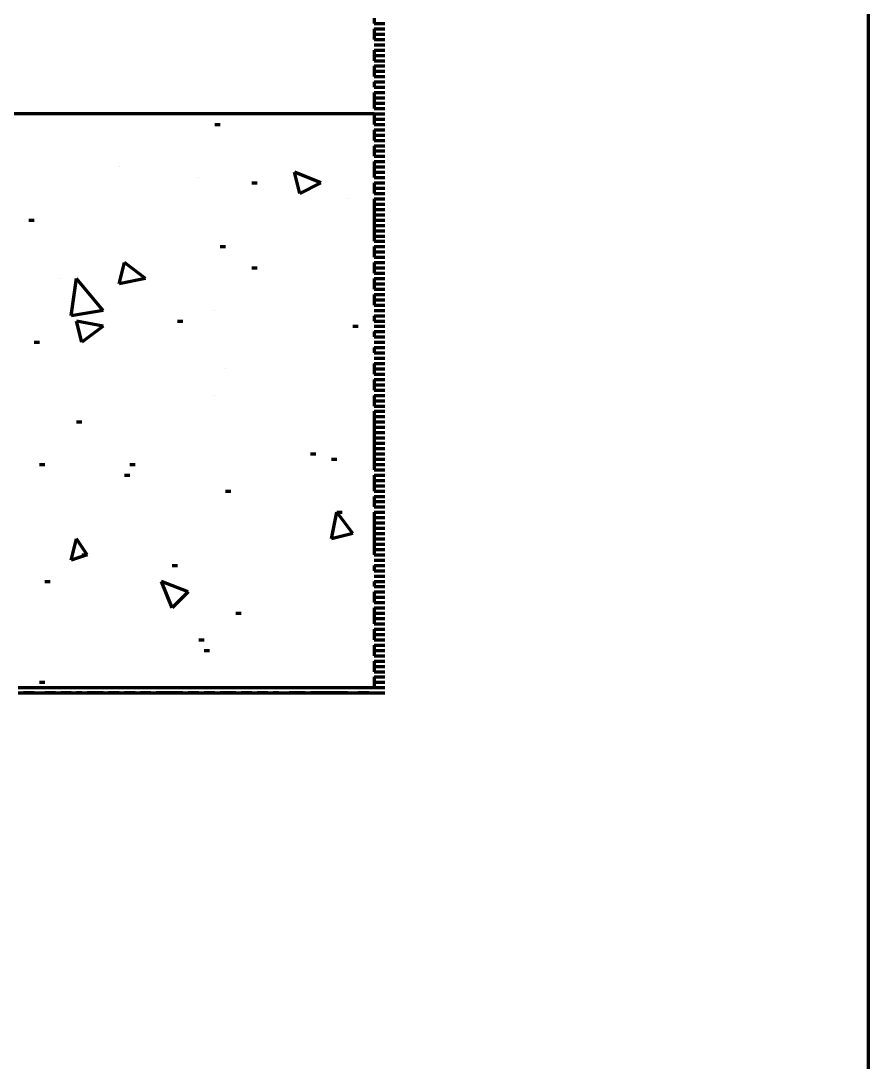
# Model space of a CAD drawing. Header units: inches. Extents: x 16 to 776, y 37 to 575.
# Drawn here: x 673.92 to 700.5, y 306.08 to 338.75 of the extents above; entities that cross this region are included whole.
import ezdxf

# ---------------------------------------------------------------- set-up
doc = ezdxf.new("R2010")
doc.units = ezdxf.units.IN
doc.header["$MEASUREMENT"] = 0
doc.layers.add('P', color=250, linetype='CONTINUOUS', lineweight=100)

msp = doc.modelspace()

# ---------------------------------------------------------------- linework, layer by layer
at = {"layer": 'P', "color": 0, "linetype": 'Continuous'}
for points in [[(700.5, 558.333), (700.5, 53.833)], [(685, 338.833), (685, 338.667)], [(685, 338.667), (685.167, 338.667)], [(685, 338.667), (685.167, 338.667)], [(685, 338.5), (685.167, 338.5)], [(685, 338.5), (685, 338.333)], [(685, 338.5), (685.167, 338.5)], [(685.167, 338.667), (685.333, 338.667)], [(685.167, 338.667), (685.333, 338.667)], [(685.167, 338.5), (685.333, 338.5)], [(685.167, 338.5), (685.333, 338.5)], [(685, 338.333), (685.167, 338.333)], [(685, 338.333), (685, 338.333)], [(685, 338.333), (685.167, 338.333)], [(685, 338.333), (685.167, 338.333)], [(685, 338.333), (685, 338.167)], [(685, 338.333), (685.167, 338.333)], [(685, 338.167), (685.167, 338.167)], [(685, 338.167), (685.167, 338.167)], [(685, 338.167), (685.167, 338.167)], [(685.167, 338.333), (685.333, 338.333)], [(685.167, 338.333), (685.333, 338.333)], [(685.167, 338.333), (685.333, 338.333)], [(685.167, 338.333), (685.333, 338.333)], [(685.167, 338.167), (685.333, 338.167)], [(685.167, 338.167), (685.333, 338.167)], [(685.167, 338.167), (685.333, 338.167)], [(685, 338), (685.167, 338)], [(685, 338), (685.167, 338)], [(685, 338), (685.167, 338)], [(685, 338), (685.167, 338)], [(685, 338), (685.167, 338)], [(685, 338), (685.167, 338)], [(685, 338), (685.167, 338)], [(685, 337.833), (685.167, 337.833)], [(685, 337.833), (685, 337.667)], [(685, 337.833), (685.167, 337.833)], [(685.167, 338), (685.333, 338)], [(685.167, 338), (685.333, 338)], [(685.167, 338), (685.333, 338)], [(685.167, 338), (685.333, 338)], [(685.167, 338), (685.333, 338)], [(685.167, 338), (685.333, 338)], [(685.167, 338), (685.333, 338)], [(685.167, 337.833), (685.333, 337.833)], [(685.167, 337.833), (685.333, 337.833)], [(685, 337.667), (685.167, 337.667)], [(685, 337.667), (685, 337.5)], [(685, 337.667), (685.167, 337.667)], [(685, 337.5), (685.167, 337.5)], [(685, 337.5), (685.167, 337.5)], [(685, 337.5), (685.167, 337.5)], [(685, 337.5), (685.167, 337.5)], [(685, 337.5), (685.167, 337.5)], [(685, 337.5), (685.167, 337.5)], [(685.167, 337.667), (685.333, 337.667)], [(685.167, 337.667), (685.333, 337.667)], [(685.167, 337.5), (685.333, 337.5)], [(685.167, 337.5), (685.333, 337.5)], [(685.167, 337.5), (685.333, 337.5)], [(685.167, 337.5), (685.333, 337.5)], [(685.167, 337.5), (685.333, 337.5)], [(685.167, 337.5), (685.333, 337.5)], [(685, 337.333), (685.167, 337.333)], [(685, 337.333), (685, 337.167)], [(685, 337.333), (685.167, 337.333)], [(685, 337.167), (685.167, 337.167)], [(685, 337.167), (685, 337)], [(685, 337.167), (685.167, 337.167)], [(685.167, 337.333), (685.333, 337.333)], [(685.167, 337.333), (685.333, 337.333)], [(685.167, 337.167), (685.333, 337.167)], [(685.167, 337.167), (685.333, 337.167)], [(685, 337), (685.167, 337)], [(685, 337), (685.167, 337)], [(685, 337), (685.167, 337)], [(685, 337), (685.167, 337)], [(685, 337), (685.167, 337)], [(685, 337), (685.167, 337)], [(685, 336.833), (685.167, 336.833)], [(685, 336.833), (685, 336.667)], [(685, 336.833), (685.167, 336.833)], [(685.167, 337), (685.333, 337)], [(685.167, 337), (685.333, 337)], [(685.167, 337), (685.333, 337)], [(685.167, 337), (685.333, 337)], [(685.167, 337), (685.333, 337)], [(685.167, 337), (685.333, 337)], [(685.167, 336.833), (685.333, 336.833)], [(685.167, 336.833), (685.333, 336.833)], [(685, 336.667), (685.167, 336.667)], [(685, 336.667), (685, 336.667)], [(685, 336.667), (685.167, 336.667)], [(685, 336.667), (685.167, 336.667)], [(685, 336.667), (685.167, 336.667)], [(685, 336.5), (685.167, 336.5)], [(685, 336.5), (685, 336.333)], [(685, 336.5), (685.167, 336.5)], [(685.167, 336.667), (685.333, 336.667)], [(685.167, 336.667), (685.333, 336.667)], [(685.167, 336.667), (685.333, 336.667)], [(685.167, 336.667), (685.333, 336.667)], [(685.167, 336.5), (685.333, 336.5)], [(685.167, 336.5), (685.333, 336.5)], [(685, 336.333), (685.167, 336.333)], [(685, 336.333), (685, 336.167)], [(685, 336.333), (685.167, 336.333)], [(685, 336.167), (685.167, 336.167)], [(685, 336.167), (685, 336.167)], [(685, 336.167), (685.167, 336.167)], [(685, 336.167), (685.167, 336.167)], [(685, 336.167), (685, 336)], [(685, 336.167), (685.167, 336.167)], [(685.167, 336.333), (685.333, 336.333)], [(685.167, 336.333), (685.333, 336.333)], [(685.167, 336.167), (685.333, 336.167)], [(685.167, 336.167), (685.333, 336.167)], [(685.167, 336.167), (685.333, 336.167)], [(685.167, 336.167), (685.333, 336.167)], [(685, 335.833), (603.333, 335.833)], [(685, 336), (685.167, 336)], [(685, 336), (685.167, 336)], [(685, 336), (685.167, 336)], [(685, 335.833), (685.167, 335.833)], [(685, 335.833), (685.167, 335.833)], [(685, 335.833), (685.167, 335.833)], [(685, 335.833), (685.167, 335.833)], [(685, 335.833), (685, 335.667)], [(685, 335.833), (685.167, 335.833)], [(685.167, 336), (685.333, 336)], [(685.167, 336), (685.333, 336)], [(685.167, 336), (685.333, 336)], [(685.167, 335.833), (685.333, 335.833)], [(685.167, 335.833), (685.333, 335.833)], [(685.167, 335.833), (685.333, 335.833)], [(685.167, 335.833), (685.333, 335.833)], [(685.167, 335.833), (685.333, 335.833)], [(680, 335.5), (680.167, 335.5)], [(685, 335.667), (685.167, 335.667)], [(685, 335.667), (685, 335.5)], [(685, 335.667), (685.167, 335.667)], [(685, 335.5), (685.167, 335.5)], [(685, 335.5), (685.167, 335.5)], [(685, 335.5), (685.167, 335.5)], [(685.167, 335.667), (685.333, 335.667)], [(685.167, 335.667), (685.333, 335.667)], [(685.167, 335.5), (685.333, 335.5)], [(685.167, 335.5), (685.333, 335.5)], [(685.167, 335.5), (685.333, 335.5)], [(685, 335.333), (685.167, 335.333)], [(685, 335.333), (685.167, 335.333)], [(685, 335.333), (685.167, 335.333)], [(685, 335.333), (685.167, 335.333)], [(685, 335.333), (685, 335.167)], [(685, 335.333), (685.167, 335.333)], [(685, 335.167), (685.167, 335.167)], [(685, 335.167), (685, 335)], [(685, 335.167), (685.167, 335.167)], [(685.167, 335.333), (685.333, 335.333)], [(685.167, 335.333), (685.333, 335.333)], [(685.167, 335.333), (685.333, 335.333)], [(685.167, 335.333), (685.333, 335.333)], [(685.167, 335.333), (685.333, 335.333)], [(685.167, 335.167), (685.333, 335.167)], [(685.167, 335.167), (685.333, 335.167)], [(685, 335), (685.167, 335)], [(685, 335), (685.167, 335)], [(685, 335), (685.167, 335)], [(685, 335), (685.167, 335)], [(685, 335), (685.167, 335)], [(685, 335), (685.167, 335)], [(685, 334.833), (685.167, 334.833)], [(685, 334.833), (685, 334.667)], [(685, 334.833), (685.167, 334.833)], [(685.167, 335), (685.333, 335)], [(685.167, 335), (685.333, 335)], [(685.167, 335), (685.333, 335)], [(685.167, 335), (685.333, 335)], [(685.167, 335), (685.333, 335)], [(685.167, 335), (685.333, 335)], [(685.167, 334.833), (685.333, 334.833)], [(685.167, 334.833), (685.333, 334.833)], [(685, 334.667), (685.167, 334.667)], [(685, 334.667), (685, 334.5)], [(685, 334.667), (685.167, 334.667)], [(685.167, 334.667), (685.333, 334.667)], [(685.167, 334.667), (685.333, 334.667)], [(685, 334.5), (685.167, 334.5)], [(685, 334.5), (685.167, 334.5)], [(685, 334.5), (685.167, 334.5)], [(685, 334.5), (685.167, 334.5)], [(685, 334.5), (685.167, 334.5)], [(685, 334.5), (685.167, 334.5)], [(685, 334.333), (685.167, 334.333)], [(685, 334.333), (685, 334.167)], [(685, 334.333), (685.167, 334.333)], [(685.167, 334.5), (685.333, 334.5)], [(685.167, 334.5), (685.333, 334.5)], [(685.167, 334.5), (685.333, 334.5)], [(685.167, 334.5), (685.333, 334.5)], [(685.167, 334.5), (685.333, 334.5)], [(685.167, 334.5), (685.333, 334.5)], [(685.167, 334.333), (685.333, 334.333)], [(685.167, 334.333), (685.333, 334.333)], [(677, 334.167), (677, 334.167)], [(683.333, 333.667), (682.5, 334)], [(682.667, 333.333), (682.5, 334)], [(685, 334.167), (685.167, 334.167)], [(685, 334.167), (685, 334)], [(685, 334.167), (685.167, 334.167)], [(685, 334), (685.167, 334)], [(685, 334), (685, 334)], [(685, 334), (685.167, 334)], [(685, 334), (685.167, 334)], [(685, 334), (685, 333.833)], [(685, 334), (685.167, 334)], [(685.167, 334.167), (685.333, 334.167)], [(685.167, 334.167), (685.333, 334.167)], [(685.167, 334), (685.333, 334)], [(685.167, 334), (685.333, 334)], [(685.167, 334), (685.333, 334)], [(685.167, 334), (685.333, 334)], [(679.5, 333.833), (679.5, 333.833)], [(681.167, 333.667), (681.333, 333.667)], [(683.333, 333.667), (682.667, 333.333)], [(685, 333.833), (685.167, 333.833)], [(685, 333.833), (685.167, 333.833)], [(685, 333.667), (685.167, 333.667)], [(685, 333.667), (685, 333.667)], [(685, 333.667), (685.167, 333.667)], [(685, 333.667), (685.167, 333.667)], [(685, 333.667), (685, 333.5)], [(685, 333.667), (685.167, 333.667)], [(685.167, 333.833), (685.333, 333.833)], [(685.167, 333.833), (685.333, 333.833)], [(685.167, 333.667), (685.333, 333.667)], [(685.167, 333.667), (685.333, 333.667)], [(685.167, 333.667), (685.333, 333.667)], [(685.167, 333.667), (685.333, 333.667)], [(685, 333.5), (685.167, 333.5)], [(685, 333.5), (685, 333.333)], [(685, 333.5), (685.167, 333.5)], [(685, 333.333), (685.167, 333.333)], [(685, 333.333), (685.167, 333.333)], [(685.167, 333.5), (685.333, 333.5)], [(685.167, 333.5), (685.333, 333.5)], [(685.167, 333.333), (685.333, 333.333)], [(685.167, 333.333), (685.333, 333.333)], [(684.167, 333.167), (684.167, 333.167)], [(685, 333.167), (685.167, 333.167)], [(685, 333.167), (685, 333.167)], [(685, 333.167), (685.167, 333.167)], [(685, 333.167), (685.167, 333.167)], [(685, 333.167), (685, 333)], [(685, 333.167), (685.167, 333.167)], [(685, 333), (685.167, 333)], [(685, 333), (685, 332.833)], [(685, 333), (685.167, 333)], [(685.167, 333.167), (685.333, 333.167)], [(685.167, 333.167), (685.333, 333.167)], [(685.167, 333.167), (685.333, 333.167)], [(685.167, 333.167), (685.333, 333.167)], [(685.167, 333), (685.333, 333)], [(685.167, 333), (685.333, 333)], [(685, 332.833), (685.167, 332.833)], [(685, 332.833), (685.167, 332.833)], [(685, 332.833), (685.167, 332.833)], [(685, 332.833), (685, 332.667)], [(685, 332.833), (685.167, 332.833)], [(685, 332.667), (685.167, 332.667)], [(685, 332.667), (685, 332.5)], [(685, 332.667), (685.167, 332.667)], [(685.167, 332.833), (685.333, 332.833)], [(685.167, 332.833), (685.333, 332.833)], [(685.167, 332.833), (685.333, 332.833)], [(685.167, 332.833), (685.333, 332.833)], [(685.167, 332.667), (685.333, 332.667)], [(685.167, 332.667), (685.333, 332.667)], [(674.167, 332.5), (674.333, 332.5)], [(685, 332.5), (685.167, 332.5)], [(685, 332.5), (685, 332.333)], [(685, 332.5), (685.167, 332.5)], [(685, 332.333), (685.167, 332.333)], [(685, 332.333), (685.167, 332.333)], [(685, 332.333), (685.167, 332.333)], [(685, 332.333), (685, 332.167)], [(685, 332.333), (685.167, 332.333)], [(685.167, 332.5), (685.333, 332.5)], [(685.167, 332.5), (685.333, 332.5)], [(685.167, 332.333), (685.333, 332.333)], [(685.167, 332.333), (685.333, 332.333)], [(685.167, 332.333), (685.333, 332.333)], [(685.167, 332.333), (685.333, 332.333)], [(685, 332.167), (685.167, 332.167)], [(685, 332.167), (685, 332)], [(685, 332.167), (685.167, 332.167)], [(685, 332), (685.167, 332)], [(685, 332), (685, 332)], [(685, 332), (685.167, 332)], [(685, 332), (685.167, 332)], [(685, 332), (685, 331.833)], [(685, 332), (685.167, 332)], [(685.167, 332.167), (685.333, 332.167)], [(685.167, 332.167), (685.333, 332.167)], [(685.167, 332), (685.333, 332)], [(685.167, 332), (685.333, 332)], [(685.167, 332), (685.333, 332)], [(685.167, 332), (685.333, 332)], [(680.167, 331.667), (680.333, 331.667)], [(685, 331.833), (685.167, 331.833)], [(685, 331.833), (685.167, 331.833)], [(685, 331.667), (685.167, 331.667)], [(685, 331.667), (685, 331.5)], [(685, 331.667), (685.167, 331.667)], [(685.167, 331.833), (685.333, 331.833)], [(685.167, 331.833), (685.333, 331.833)], [(685.167, 331.667), (685.333, 331.667)], [(685.167, 331.667), (685.333, 331.667)], [(685, 331.5), (685.167, 331.5)], [(685, 331.5), (685, 331.5)], [(685, 331.5), (685.167, 331.5)], [(685, 331.5), (685.167, 331.5)], [(685, 331.5), (685, 331.333)], [(685, 331.5), (685.167, 331.5)], [(685, 331.333), (685.167, 331.333)], [(685, 331.333), (685.167, 331.333)], [(685.167, 331.5), (685.333, 331.5)], [(685.167, 331.5), (685.333, 331.5)], [(685.167, 331.5), (685.333, 331.5)], [(685.167, 331.5), (685.333, 331.5)], [(685.167, 331.333), (685.333, 331.333)], [(685.167, 331.333), (685.333, 331.333)], [(677, 330.5), (677.167, 331.167)], [(677.833, 330.667), (677.167, 331.167)], [(681.167, 331), (681.333, 331)], [(685, 331.167), (685.167, 331.167)], [(685, 331.167), (685, 331)], [(685, 331.167), (685.167, 331.167)], [(685, 331), (685.167, 331)], [(685, 331), (685, 331)], [(685, 331), (685.167, 331)], [(685, 331), (685.167, 331)], [(685, 331), (685, 330.833)], [(685, 331), (685.167, 331)], [(685.167, 331.167), (685.333, 331.167)], [(685.167, 331.167), (685.333, 331.167)], [(685.167, 331), (685.333, 331)], [(685.167, 331), (685.333, 331)], [(685.167, 331), (685.333, 331)], [(685.167, 331), (685.333, 331)], [(675.167, 330.667), (675.167, 330.667)], [(675.5, 329.5), (675.667, 330.667)], [(676.5, 329.667), (675.667, 330.667)], [(677.833, 330.667), (677, 330.5)], [(685, 330.833), (685.167, 330.833)], [(685, 330.833), (685.167, 330.833)], [(685, 330.667), (685.167, 330.667)], [(685, 330.667), (685, 330.667)], [(685, 330.667), (685.167, 330.667)], [(685, 330.667), (685.167, 330.667)], [(685, 330.667), (685, 330.5)], [(685, 330.667), (685.167, 330.667)], [(685.167, 330.833), (685.333, 330.833)], [(685.167, 330.833), (685.333, 330.833)], [(685.167, 330.667), (685.333, 330.667)], [(685.167, 330.667), (685.333, 330.667)], [(685.167, 330.667), (685.333, 330.667)], [(685.167, 330.667), (685.333, 330.667)], [(685, 330.5), (685.167, 330.5)], [(685, 330.5), (685, 330.333)], [(685, 330.5), (685.167, 330.5)], [(685, 330.333), (685.167, 330.333)], [(685, 330.333), (685.167, 330.333)], [(685, 330.333), (685.167, 330.333)], [(685.167, 330.5), (685.333, 330.5)], [(685.167, 330.5), (685.333, 330.5)], [(685.167, 330.333), (685.333, 330.333)], [(685.167, 330.333), (685.333, 330.333)], [(685.167, 330.333), (685.333, 330.333)], [(685, 330.167), (685.167, 330.167)], [(685, 330.167), (685.167, 330.167)], [(685, 330.167), (685.167, 330.167)], [(685, 330.167), (685.167, 330.167)], [(685, 330.167), (685, 330)], [(685, 330.167), (685.167, 330.167)], [(685, 330), (685.167, 330)], [(685, 330), (685, 329.833)], [(685, 330), (685.167, 330)], [(685.167, 330.167), (685.333, 330.167)], [(685.167, 330.167), (685.333, 330.167)], [(685.167, 330.167), (685.333, 330.167)], [(685.167, 330.167), (685.333, 330.167)], [(685.167, 330.167), (685.333, 330.167)], [(685.167, 330), (685.333, 330)], [(685.167, 330), (685.333, 330)], [(676.5, 329.667), (675.5, 329.5)], [(680, 329.667), (680, 329.667)], [(685, 329.833), (685.167, 329.833)], [(685, 329.833), (685, 329.833)], [(685, 329.833), (685.167, 329.833)], [(685, 329.833), (685.167, 329.833)], [(685, 329.833), (685.167, 329.833)], [(685, 329.833), (685.167, 329.833)], [(685, 329.667), (685, 329.667)], [(685, 329.667), (685.167, 329.667)], [(685, 329.667), (685.167, 329.667)], [(685, 329.667), (685.167, 329.667)], [(685.167, 329.833), (685.333, 329.833)], [(685.167, 329.833), (685.333, 329.833)], [(685.167, 329.833), (685.333, 329.833)], [(685.167, 329.833), (685.333, 329.833)], [(685.167, 329.833), (685.333, 329.833)], [(685.167, 329.667), (685.333, 329.667)], [(685.167, 329.667), (685.333, 329.667)], [(685.167, 329.667), (685.333, 329.667)], [(676.5, 329.167), (675.667, 329.333)], [(675.833, 328.667), (675.667, 329.333)], [(678.833, 329.333), (679, 329.333)], [(685, 329.5), (685.167, 329.5)], [(685, 329.5), (685, 329.333)], [(685, 329.5), (685.167, 329.5)], [(685, 329.333), (685.167, 329.333)], [(685, 329.333), (685, 329.333)], [(685, 329.333), (685.167, 329.333)], [(685, 329.333), (685.167, 329.333)], [(685, 329.333), (685.167, 329.333)], [(685, 329.333), (685.167, 329.333)], [(685.167, 329.5), (685.333, 329.5)], [(685.167, 329.5), (685.333, 329.5)], [(685.167, 329.333), (685.333, 329.333)], [(685.167, 329.333), (685.333, 329.333)], [(685.167, 329.333), (685.333, 329.333)], [(685.167, 329.333), (685.333, 329.333)], [(685.167, 329.333), (685.333, 329.333)], [(676.5, 329.167), (675.833, 328.667)], [(684.333, 329.167), (684.5, 329.167)], [(685, 329.167), (685.167, 329.167)], [(685, 329.167), (685.167, 329.167)], [(685, 329.167), (685.167, 329.167)], [(685, 329), (685.167, 329)], [(685, 329), (685, 329)], [(685, 329), (685.167, 329)], [(685, 329), (685.167, 329)], [(685, 329), (685, 328.833)], [(685, 329), (685.167, 329)], [(685.167, 329.167), (685.333, 329.167)], [(685.167, 329.167), (685.333, 329.167)], [(685.167, 329.167), (685.333, 329.167)], [(685.167, 329), (685.333, 329)], [(685.167, 329), (685.333, 329)], [(685.167, 329), (685.333, 329)], [(685.167, 329), (685.333, 329)], [(674.333, 328.667), (674.5, 328.667)], [(685, 328.833), (685.167, 328.833)], [(685, 328.833), (685.167, 328.833)], [(685, 328.833), (685.167, 328.833)], [(685, 328.667), (685.167, 328.667)], [(685, 328.667), (685.167, 328.667)], [(685, 328.667), (685.167, 328.667)], [(685.167, 328.833), (685.333, 328.833)], [(685.167, 328.833), (685.333, 328.833)], [(685.167, 328.833), (685.333, 328.833)], [(685.167, 328.667), (685.333, 328.667)], [(685.167, 328.667), (685.333, 328.667)], [(685.167, 328.667), (685.333, 328.667)], [(685, 328.5), (685.167, 328.5)], [(685, 328.5), (685, 328.5)], [(685, 328.5), (685.167, 328.5)], [(685, 328.5), (685.167, 328.5)], [(685, 328.5), (685, 328.333)], [(685, 328.5), (685.167, 328.5)], [(685, 328.333), (685.167, 328.333)], [(685, 328.333), (685.167, 328.333)], [(685, 328.333), (685.167, 328.333)], [(685.167, 328.5), (685.333, 328.5)], [(685.167, 328.5), (685.333, 328.5)], [(685.167, 328.5), (685.333, 328.5)], [(685.167, 328.5), (685.333, 328.5)], [(685.167, 328.333), (685.333, 328.333)], [(685.167, 328.333), (685.333, 328.333)], [(685.167, 328.333), (685.333, 328.333)], [(685, 328.167), (685.167, 328.167)], [(685, 328.167), (685.167, 328.167)], [(685, 328.167), (685.167, 328.167)], [(685, 328.167), (685.167, 328.167)], [(685, 328), (685.167, 328)], [(685, 328), (685.167, 328)], [(685, 328), (685.167, 328)], [(685, 328), (685.167, 328)], [(685, 328), (685, 327.833)], [(685, 328), (685.167, 328)], [(685.167, 328.167), (685.333, 328.167)], [(685.167, 328.167), (685.333, 328.167)], [(685.167, 328.167), (685.333, 328.167)], [(685.167, 328.167), (685.333, 328.167)], [(685.167, 328), (685.333, 328)], [(685.167, 328), (685.333, 328)], [(685.167, 328), (685.333, 328)], [(685.167, 328), (685.333, 328)], [(685.167, 328), (685.333, 328)], [(680.333, 327.833), (680.333, 327.833)], [(685, 327.833), (685.167, 327.833)], [(685, 327.833), (685, 327.667)], [(685, 327.833), (685.167, 327.833)], [(685, 327.667), (685.167, 327.667)], [(685, 327.667), (685, 327.667)], [(685, 327.667), (685.167, 327.667)], [(685, 327.667), (685.167, 327.667)], [(685, 327.667), (685.167, 327.667)], [(685.167, 327.833), (685.333, 327.833)], [(685.167, 327.833), (685.333, 327.833)], [(685.167, 327.667), (685.333, 327.667)], [(685.167, 327.667), (685.333, 327.667)], [(685.167, 327.667), (685.333, 327.667)], [(685.167, 327.667), (685.333, 327.667)], [(685, 327.5), (685.167, 327.5)], [(685, 327.5), (685, 327.333)], [(685, 327.5), (685.167, 327.5)], [(685, 327.333), (685.167, 327.333)], [(685, 327.333), (685, 327.167)], [(685, 327.333), (685.167, 327.333)], [(685.167, 327.5), (685.333, 327.5)], [(685.167, 327.5), (685.333, 327.5)], [(685.167, 327.333), (685.333, 327.333)], [(685.167, 327.333), (685.333, 327.333)], [(680, 327), (680, 327)], [(685, 327.167), (685.167, 327.167)], [(685, 327.167), (685, 327.167)], [(685, 327.167), (685.167, 327.167)], [(685, 327.167), (685.167, 327.167)], [(685, 327.167), (685.167, 327.167)], [(685, 327), (685.167, 327)], [(685, 327), (685, 326.833)], [(685, 327), (685.167, 327)], [(685.167, 327.167), (685.333, 327.167)], [(685.167, 327.167), (685.333, 327.167)], [(685.167, 327.167), (685.333, 327.167)], [(685.167, 327.167), (685.333, 327.167)], [(685.167, 327), (685.333, 327)], [(685.167, 327), (685.333, 327)], [(685, 326.833), (685.167, 326.833)], [(685, 326.833), (685, 326.833)], [(685, 326.833), (685.167, 326.833)], [(685, 326.833), (685.167, 326.833)], [(685, 326.833), (685, 326.667)], [(685, 326.833), (685.167, 326.833)], [(685, 326.667), (685.167, 326.667)], [(685, 326.667), (685.167, 326.667)], [(685.167, 326.833), (685.333, 326.833)], [(685.167, 326.833), (685.333, 326.833)], [(685.167, 326.833), (685.333, 326.833)], [(685.167, 326.833), (685.333, 326.833)], [(685.167, 326.667), (685.333, 326.667)], [(685.167, 326.667), (685.333, 326.667)], [(685, 326.5), (685.167, 326.5)], [(685, 326.5), (685, 326.333)], [(685, 326.5), (685.167, 326.5)], [(685.167, 326.5), (685.333, 326.5)], [(685.167, 326.5), (685.333, 326.5)], [(675.667, 326.167), (675.833, 326.167)], [(685, 326.333), (685.167, 326.333)], [(685, 326.333), (685, 326.333)], [(685, 326.333), (685.167, 326.333)], [(685, 326.333), (685.167, 326.333)], [(685, 326.333), (685, 326.167)], [(685, 326.333), (685.167, 326.333)], [(685, 326.167), (685.167, 326.167)], [(685, 326.167), (685, 326)], [(685, 326.167), (685.167, 326.167)], [(685.167, 326.333), (685.333, 326.333)], [(685.167, 326.333), (685.333, 326.333)], [(685.167, 326.333), (685.333, 326.333)], [(685.167, 326.333), (685.333, 326.333)], [(685.167, 326.167), (685.333, 326.167)], [(685.167, 326.167), (685.333, 326.167)], [(685, 326), (685.167, 326)], [(685, 326), (685.167, 326)], [(685, 326), (685.167, 326)], [(685, 326), (685, 325.833)], [(685, 326), (685.167, 326)], [(685, 325.833), (685.167, 325.833)], [(685, 325.833), (685, 325.667)], [(685, 325.833), (685.167, 325.833)], [(685.167, 326), (685.333, 326)], [(685.167, 326), (685.333, 326)], [(685.167, 326), (685.333, 326)], [(685.167, 326), (685.333, 326)], [(685.167, 325.833), (685.333, 325.833)], [(685.167, 325.833), (685.333, 325.833)], [(685, 325.667), (685.167, 325.667)], [(685, 325.667), (685, 325.5)], [(685, 325.667), (685.167, 325.667)], [(685, 325.5), (685.167, 325.5)], [(685, 325.5), (685.167, 325.5)], [(685, 325.5), (685.167, 325.5)], [(685, 325.5), (685, 325.333)], [(685, 325.5), (685.167, 325.5)], [(685.167, 325.667), (685.333, 325.667)], [(685.167, 325.667), (685.333, 325.667)], [(685.167, 325.5), (685.333, 325.5)], [(685.167, 325.5), (685.333, 325.5)], [(685.167, 325.5), (685.333, 325.5)], [(685.167, 325.5), (685.333, 325.5)], [(683, 325.167), (683.167, 325.167)], [(685, 325.333), (685.167, 325.333)], [(685, 325.333), (685, 325.167)], [(685, 325.333), (685.167, 325.333)], [(685, 325.167), (685.167, 325.167)], [(685, 325.167), (685, 325)], [(685, 325.167), (685.167, 325.167)], [(685.167, 325.333), (685.333, 325.333)], [(685.167, 325.333), (685.333, 325.333)], [(685.167, 325.167), (685.333, 325.167)], [(685.167, 325.167), (685.333, 325.167)], [(674.5, 324.833), (674.667, 324.833)], [(677.333, 324.833), (677.5, 324.833)], [(683.667, 325), (683.833, 325)], [(685, 325), (685.167, 325)], [(685, 325), (685.167, 325)], [(685, 325), (685.167, 325)], [(685, 325), (685, 324.833)], [(685, 325), (685.167, 325)], [(685, 324.833), (685.167, 324.833)], [(685, 324.833), (685, 324.667)], [(685, 324.833), (685.167, 324.833)], [(685.167, 325), (685.333, 325)], [(685.167, 325), (685.333, 325)], [(685.167, 325), (685.333, 325)], [(685.167, 325), (685.333, 325)], [(685.167, 324.833), (685.333, 324.833)], [(685.167, 324.833), (685.333, 324.833)], [(677.167, 324.5), (677.333, 324.5)], [(685, 324.667), (685.167, 324.667)], [(685, 324.667), (685, 324.667)], [(685, 324.667), (685.167, 324.667)], [(685, 324.667), (685.167, 324.667)], [(685, 324.667), (685.167, 324.667)], [(685, 324.5), (685.167, 324.5)], [(685, 324.5), (685, 324.333)], [(685, 324.5), (685.167, 324.5)], [(685.167, 324.667), (685.333, 324.667)], [(685.167, 324.667), (685.333, 324.667)], [(685.167, 324.667), (685.333, 324.667)], [(685.167, 324.667), (685.333, 324.667)], [(685.167, 324.5), (685.333, 324.5)], [(685.167, 324.5), (685.333, 324.5)], [(685, 324.333), (685.167, 324.333)], [(685, 324.333), (685, 324.167)], [(685, 324.333), (685.167, 324.333)], [(685, 324.167), (685.167, 324.167)], [(685, 324.167), (685, 324.167)], [(685, 324.167), (685.167, 324.167)], [(685, 324.167), (685.167, 324.167)], [(685, 324.167), (685, 324)], [(685, 324.167), (685.167, 324.167)], [(685.167, 324.333), (685.333, 324.333)], [(685.167, 324.333), (685.333, 324.333)], [(685.167, 324.167), (685.333, 324.167)], [(685.167, 324.167), (685.333, 324.167)], [(685.167, 324.167), (685.333, 324.167)], [(685.167, 324.167), (685.333, 324.167)], [(680.333, 324), (680.5, 324)], [(685, 324), (685.167, 324)], [(685, 324), (685.167, 324)], [(685, 323.833), (685.167, 323.833)], [(685, 323.833), (685, 323.833)], [(685, 323.833), (685.167, 323.833)], [(685, 323.833), (685.167, 323.833)], [(685, 323.833), (685, 323.667)], [(685, 323.833), (685.167, 323.833)], [(685.167, 324), (685.333, 324)], [(685.167, 324), (685.333, 324)], [(685.167, 323.833), (685.333, 323.833)], [(685.167, 323.833), (685.333, 323.833)], [(685.167, 323.833), (685.333, 323.833)], [(685.167, 323.833), (685.333, 323.833)], [(685, 323.667), (685.167, 323.667)], [(685, 323.667), (685, 323.5)], [(685, 323.667), (685.167, 323.667)], [(685, 323.5), (685.167, 323.5)], [(685, 323.5), (685.167, 323.5)], [(685.167, 323.667), (685.333, 323.667)], [(685.167, 323.667), (685.333, 323.667)], [(685.167, 323.5), (685.333, 323.5)], [(685.167, 323.5), (685.333, 323.5)], [(683.667, 322.5), (683.833, 323.333)], [(684.333, 322.667), (683.833, 323.333)], [(683.833, 323.333), (684, 323.333)], [(685, 323.333), (685.167, 323.333)], [(685, 323.333), (685, 323.333)], [(685, 323.333), (685.167, 323.333)], [(685, 323.333), (685.167, 323.333)], [(685, 323.333), (685, 323.167)], [(685, 323.333), (685.167, 323.333)], [(685, 323.167), (685.167, 323.167)], [(685, 323.167), (685, 323)], [(685, 323.167), (685.167, 323.167)], [(685.167, 323.333), (685.333, 323.333)], [(685.167, 323.333), (685.333, 323.333)], [(685.167, 323.333), (685.333, 323.333)], [(685.167, 323.333), (685.333, 323.333)], [(685.167, 323.167), (685.333, 323.167)], [(685.167, 323.167), (685.333, 323.167)], [(685, 323), (685.167, 323)], [(685, 323), (685.167, 323)], [(685, 323), (685.167, 323)], [(685, 323), (685, 322.833)], [(685, 323), (685.167, 323)], [(685, 322.833), (685.167, 322.833)], [(685, 322.833), (685, 322.667)], [(685, 322.833), (685.167, 322.833)], [(685.167, 323), (685.333, 323)], [(685.167, 323), (685.333, 323)], [(685.167, 323), (685.333, 323)], [(685.167, 323), (685.333, 323)], [(685.167, 322.833), (685.333, 322.833)], [(685.167, 322.833), (685.333, 322.833)], [(675.5, 321.833), (675.667, 322.5)], [(676, 322), (675.667, 322.5)], [(684.333, 322.667), (683.667, 322.5)], [(685, 322.667), (685.167, 322.667)], [(685, 322.667), (685, 322.5)], [(685, 322.667), (685.167, 322.667)], [(685, 322.5), (685.167, 322.5)], [(685, 322.5), (685.167, 322.5)], [(685, 322.5), (685.167, 322.5)], [(685, 322.5), (685, 322.333)], [(685, 322.5), (685.167, 322.5)], [(685.167, 322.667), (685.333, 322.667)], [(685.167, 322.667), (685.333, 322.667)], [(685.167, 322.5), (685.333, 322.5)], [(685.167, 322.5), (685.333, 322.5)], [(685.167, 322.5), (685.333, 322.5)], [(685.167, 322.5), (685.333, 322.5)], [(685, 322.333), (685.167, 322.333)], [(685, 322.333), (685, 322.167)], [(685, 322.333), (685.167, 322.333)], [(685, 322.167), (685.167, 322.167)], [(685, 322.167), (685, 322)], [(685, 322.167), (685.167, 322.167)], [(685.167, 322.333), (685.333, 322.333)], [(685.167, 322.333), (685.333, 322.333)], [(685.167, 322.167), (685.333, 322.167)], [(685.167, 322.167), (685.333, 322.167)], [(676, 322), (675.5, 321.833)], [(675.833, 322), (676, 322)], [(685, 322), (685.167, 322)], [(685, 322), (685, 322)], [(685, 322), (685.167, 322)], [(685, 322), (685.167, 322)], [(685, 322), (685.167, 322)], [(685, 322), (685.167, 322)], [(685, 321.833), (685.167, 321.833)], [(685, 321.833), (685.167, 321.833)], [(685, 321.833), (685.167, 321.833)], [(685.167, 322), (685.333, 322)], [(685.167, 322), (685.333, 322)], [(685.167, 322), (685.333, 322)], [(685.167, 322), (685.333, 322)], [(685.167, 322), (685.333, 322)], [(685.167, 321.833), (685.333, 321.833)], [(685.167, 321.833), (685.333, 321.833)], [(685.167, 321.833), (685.333, 321.833)], [(678.667, 321.667), (678.833, 321.667)], [(685, 321.667), (685.167, 321.667)], [(685, 321.667), (685, 321.667)], [(685, 321.667), (685.167, 321.667)], [(685, 321.667), (685.167, 321.667)], [(685, 321.667), (685, 321.5)], [(685, 321.667), (685.167, 321.667)], [(685, 321.5), (685.167, 321.5)], [(685, 321.5), (685.167, 321.5)], [(685, 321.5), (685.167, 321.5)], [(685.167, 321.667), (685.333, 321.667)], [(685.167, 321.667), (685.333, 321.667)], [(685.167, 321.667), (685.333, 321.667)], [(685.167, 321.667), (685.333, 321.667)], [(685.167, 321.5), (685.333, 321.5)], [(685.167, 321.5), (685.333, 321.5)], [(685.167, 321.5), (685.333, 321.5)], [(674.667, 321.167), (674.833, 321.167)], [(679.167, 320.833), (678.333, 321.167)], [(678.667, 320.333), (678.333, 321.167)], [(685, 321.333), (685.167, 321.333)], [(685, 321.333), (685.167, 321.333)], [(685, 321.333), (685.167, 321.333)], [(685, 321.167), (685.167, 321.167)], [(685, 321.167), (685, 321.167)], [(685, 321.167), (685.167, 321.167)], [(685, 321.167), (685.167, 321.167)], [(685, 321.167), (685, 321)], [(685, 321.167), (685.167, 321.167)], [(685.167, 321.333), (685.333, 321.333)], [(685.167, 321.333), (685.333, 321.333)], [(685.167, 321.333), (685.333, 321.333)], [(685.167, 321.167), (685.333, 321.167)], [(685.167, 321.167), (685.333, 321.167)], [(685.167, 321.167), (685.333, 321.167)], [(685.167, 321.167), (685.333, 321.167)], [(679.167, 320.833), (678.667, 320.333)], [(685, 321), (685.167, 321)], [(685, 321), (685.167, 321)], [(685, 321), (685.167, 321)], [(685, 320.833), (685.167, 320.833)], [(685, 320.833), (685.167, 320.833)], [(685, 320.833), (685.167, 320.833)], [(685, 320.833), (685.167, 320.833)], [(685, 320.833), (685, 320.667)], [(685, 320.833), (685.167, 320.833)], [(685.167, 321), (685.333, 321)], [(685.167, 321), (685.333, 321)], [(685.167, 321), (685.333, 321)], [(685.167, 320.833), (685.333, 320.833)], [(685.167, 320.833), (685.333, 320.833)], [(685.167, 320.833), (685.333, 320.833)], [(685.167, 320.833), (685.333, 320.833)], [(685.167, 320.833), (685.333, 320.833)], [(685, 320.667), (685.167, 320.667)], [(685, 320.667), (685, 320.5)], [(685, 320.667), (685.167, 320.667)], [(685, 320.5), (685.167, 320.5)], [(685, 320.5), (685.167, 320.5)], [(685, 320.5), (685.167, 320.5)], [(685.167, 320.667), (685.333, 320.667)], [(685.167, 320.667), (685.333, 320.667)], [(685.167, 320.5), (685.333, 320.5)], [(685.167, 320.5), (685.333, 320.5)], [(685.167, 320.5), (685.333, 320.5)], [(680.667, 320.167), (680.833, 320.167)], [(685, 320.333), (685.167, 320.333)], [(685, 320.333), (685.167, 320.333)], [(685, 320.333), (685.167, 320.333)], [(685, 320.333), (685.167, 320.333)], [(685, 320.333), (685, 320.167)], [(685, 320.333), (685.167, 320.333)], [(685, 320.167), (685.167, 320.167)], [(685, 320.167), (685, 320)], [(685, 320.167), (685.167, 320.167)], [(685.167, 320.333), (685.333, 320.333)], [(685.167, 320.333), (685.333, 320.333)], [(685.167, 320.333), (685.333, 320.333)], [(685.167, 320.333), (685.333, 320.333)], [(685.167, 320.333), (685.333, 320.333)], [(685.167, 320.167), (685.333, 320.167)], [(685.167, 320.167), (685.333, 320.167)], [(685, 320), (685.167, 320)], [(685, 320), (685, 320)], [(685, 320), (685.167, 320)], [(685, 320), (685.167, 320)], [(685, 320), (685, 319.833)], [(685, 320), (685.167, 320)], [(685, 319.833), (685.167, 319.833)], [(685, 319.833), (685.167, 319.833)], [(685.167, 320), (685.333, 320)], [(685.167, 320), (685.333, 320)], [(685.167, 320), (685.333, 320)], [(685.167, 320), (685.333, 320)], [(685.167, 319.833), (685.333, 319.833)], [(685.167, 319.833), (685.333, 319.833)], [(685, 319.667), (685.167, 319.667)], [(685, 319.667), (685, 319.5)], [(685, 319.667), (685.167, 319.667)], [(685, 319.5), (685.167, 319.5)], [(685, 319.5), (685, 319.5)], [(685, 319.5), (685.167, 319.5)], [(685, 319.5), (685.167, 319.5)], [(685, 319.5), (685, 319.333)], [(685, 319.5), (685.167, 319.5)], [(685.167, 319.667), (685.333, 319.667)], [(685.167, 319.667), (685.333, 319.667)], [(685.167, 319.5), (685.333, 319.5)], [(685.167, 319.5), (685.333, 319.5)], [(685.167, 319.5), (685.333, 319.5)], [(685.167, 319.5), (685.333, 319.5)], [(679.5, 319.333), (679.667, 319.333)], [(685, 319.333), (685.167, 319.333)], [(685, 319.333), (685.167, 319.333)], [(685, 319.167), (685.167, 319.167)], [(685, 319.167), (685, 319)], [(685, 319.167), (685.167, 319.167)], [(685.167, 319.333), (685.333, 319.333)], [(685.167, 319.333), (685.333, 319.333)], [(685.167, 319.167), (685.333, 319.167)], [(685.167, 319.167), (685.333, 319.167)], [(679.667, 319), (679.833, 319)], [(685, 319), (685.167, 319)], [(685, 319), (685, 319)], [(685, 319), (685.167, 319)], [(685, 319), (685.167, 319)], [(685, 319), (685, 318.833)], [(685, 319), (685.167, 319)], [(685, 318.833), (685.167, 318.833)], [(685, 318.833), (685.167, 318.833)], [(685.167, 319), (685.333, 319)], [(685.167, 319), (685.333, 319)], [(685.167, 319), (685.333, 319)], [(685.167, 319), (685.333, 319)], [(685.167, 318.833), (685.333, 318.833)], [(685.167, 318.833), (685.333, 318.833)], [(685, 318.667), (685.167, 318.667)], [(685, 318.667), (685, 318.667)], [(685, 318.667), (685.167, 318.667)], [(685, 318.667), (685.167, 318.667)], [(685, 318.667), (685, 318.5)], [(685, 318.667), (685.167, 318.667)], [(685, 318.5), (685.167, 318.5)], [(685, 318.5), (685, 318.333)], [(685, 318.5), (685.167, 318.5)], [(685.167, 318.667), (685.333, 318.667)], [(685.167, 318.667), (685.333, 318.667)], [(685.167, 318.667), (685.333, 318.667)], [(685.167, 318.667), (685.333, 318.667)], [(685.167, 318.5), (685.333, 318.5)], [(685.167, 318.5), (685.333, 318.5)], [(685, 318.333), (685.167, 318.333)], [(685, 318.333), (685.167, 318.333)], [(685, 318.333), (685.167, 318.333)], [(685.167, 318.333), (685.333, 318.333)], [(685.167, 318.333), (685.333, 318.333)], [(685.167, 318.333), (685.333, 318.333)], [(674.5, 318), (674.667, 318)], [(685, 318.167), (685.167, 318.167)], [(685, 318.167), (685.167, 318.167)], [(685, 318.167), (685.167, 318.167)], [(685, 318.167), (685.167, 318.167)], [(685, 318.167), (685, 318)], [(685, 318.167), (685.167, 318.167)], [(685, 318), (685.167, 318)], [(685, 318), (685, 317.833)], [(685, 318), (685.167, 318)], [(685.167, 318.167), (685.333, 318.167)], [(685.167, 318.167), (685.333, 318.167)], [(685.167, 318.167), (685.333, 318.167)], [(685.167, 318.167), (685.333, 318.167)], [(685.167, 318.167), (685.333, 318.167)], [(685.167, 318), (685.333, 318)], [(685.167, 318), (685.333, 318)], [(673.833, 317.833), (674, 317.833)], [(673.833, 317.833), (674, 317.833)], [(673.833, 317.667), (674, 317.667)], [(673.833, 317.667), (674, 317.667)], [(674, 317.833), (674.167, 317.833)], [(674, 317.833), (674.167, 317.833)], [(674, 317.833), (674, 317.833)], [(674, 317.833), (674.167, 317.833)], [(674, 317.833), (674, 317.833)], [(674, 317.833), (674, 317.833)], [(674.167, 317.667), (674, 317.667)], [(674, 317.667), (674.167, 317.667)], [(674, 317.667), (674, 317.667)], [(674, 317.667), (674.167, 317.667)], [(674, 317.667), (674, 317.667)], [(674, 317.667), (674.167, 317.667)], [(674, 317.667), (674, 317.667)], [(674.167, 317.833), (674.333, 317.833)], [(674.167, 317.833), (674.333, 317.833)], [(674.333, 317.667), (674.167, 317.667)], [(674.167, 317.667), (674.333, 317.667)], [(674.167, 317.667), (674.333, 317.667)], [(674.333, 317.833), (674.5, 317.833)], [(674.333, 317.833), (674.5, 317.833)], [(674.333, 317.833), (674.333, 317.833)], [(674.333, 317.833), (674.333, 317.833)], [(674.333, 317.667), (674.5, 317.667)], [(674.333, 317.667), (674.333, 317.667)], [(674.333, 317.667), (674.333, 317.667)], [(674.333, 317.667), (674.5, 317.667)], [(674.333, 317.667), (674.333, 317.667)], [(674.5, 317.833), (674.667, 317.833)], [(674.5, 317.833), (674.667, 317.833)], [(674.5, 317.833), (674.667, 317.833)], [(674.5, 317.667), (674.667, 317.667)], [(674.5, 317.667), (674.667, 317.667)], [(674.5, 317.667), (674.667, 317.667)], [(674.667, 317.833), (674.833, 317.833)], [(674.667, 317.833), (674.833, 317.833)], [(674.667, 317.833), (674.833, 317.833)], [(674.833, 317.667), (674.667, 317.667)], [(674.667, 317.667), (674.833, 317.667)], [(674.667, 317.667), (674.833, 317.667)], [(674.667, 317.667), (674.833, 317.667)], [(674.833, 317.833), (675, 317.833)], [(674.833, 317.833), (675, 317.833)], [(674.833, 317.833), (674.833, 317.833)], [(674.833, 317.833), (674.833, 317.833)], [(675, 317.667), (674.833, 317.667)], [(674.833, 317.667), (675, 317.667)], [(674.833, 317.667), (674.833, 317.667)], [(674.833, 317.667), (674.833, 317.667)], [(674.833, 317.667), (675, 317.667)], [(674.833, 317.667), (674.833, 317.667)], [(675, 317.833), (675.167, 317.833)], [(675, 317.833), (675.167, 317.833)], [(675, 317.667), (675.167, 317.667)], [(675, 317.667), (675.167, 317.667)], [(675.167, 317.833), (675.333, 317.833)], [(675.167, 317.833), (675.333, 317.833)], [(675.167, 317.833), (675.167, 317.833)], [(675.167, 317.833), (675.167, 317.833)], [(675.333, 317.667), (675.167, 317.667)], [(675.167, 317.667), (675.333, 317.667)], [(675.167, 317.667), (675.167, 317.667)], [(675.167, 317.667), (675.167, 317.667)], [(675.167, 317.667), (675.333, 317.667)], [(675.167, 317.667), (675.167, 317.667)], [(675.333, 317.833), (675.5, 317.833)], [(675.333, 317.833), (675.5, 317.833)], [(675.5, 317.667), (675.333, 317.667)], [(675.333, 317.667), (675.5, 317.667)], [(675.333, 317.667), (675.5, 317.667)], [(675.5, 317.833), (675.667, 317.833)], [(675.5, 317.833), (675.667, 317.833)], [(675.5, 317.667), (675.667, 317.667)], [(675.5, 317.667), (675.667, 317.667)], [(675.667, 317.833), (675.833, 317.833)], [(675.667, 317.833), (675.833, 317.833)], [(675.667, 317.833), (675.667, 317.833)], [(675.667, 317.833), (675.667, 317.833)], [(675.833, 317.667), (675.667, 317.667)], [(675.667, 317.667), (675.833, 317.667)], [(675.667, 317.667), (675.667, 317.667)], [(675.667, 317.667), (675.667, 317.667)], [(675.667, 317.667), (675.833, 317.667)], [(675.667, 317.667), (675.667, 317.667)], [(675.833, 317.833), (676, 317.833)], [(675.833, 317.833), (676, 317.833)], [(675.833, 317.667), (676, 317.667)], [(675.833, 317.667), (676, 317.667)], [(676, 317.833), (676.167, 317.833)], [(676, 317.833), (676.167, 317.833)], [(676, 317.833), (676, 317.833)], [(676, 317.833), (676.167, 317.833)], [(676, 317.833), (676, 317.833)], [(676, 317.833), (676, 317.833)], [(676.167, 317.667), (676, 317.667)], [(676, 317.667), (676.167, 317.667)], [(676, 317.667), (676, 317.667)], [(676, 317.667), (676.167, 317.667)], [(676, 317.667), (676, 317.667)], [(676, 317.667), (676.167, 317.667)], [(676, 317.667), (676, 317.667)], [(676.167, 317.833), (676.333, 317.833)], [(676.167, 317.833), (676.333, 317.833)], [(676.333, 317.667), (676.167, 317.667)], [(676.167, 317.667), (676.333, 317.667)], [(676.167, 317.667), (676.333, 317.667)], [(676.333, 317.833), (676.5, 317.833)], [(676.333, 317.833), (676.5, 317.833)], [(676.5, 317.667), (676.333, 317.667)], [(676.333, 317.667), (676.5, 317.667)], [(676.333, 317.667), (676.5, 317.667)], [(676.5, 317.833), (676.667, 317.833)], [(676.5, 317.833), (676.667, 317.833)], [(676.5, 317.833), (676.5, 317.833)], [(676.5, 317.833), (676.5, 317.833)], [(676.5, 317.667), (676.667, 317.667)], [(676.5, 317.667), (676.5, 317.667)], [(676.5, 317.667), (676.5, 317.667)], [(676.5, 317.667), (676.667, 317.667)], [(676.5, 317.667), (676.5, 317.667)], [(676.667, 317.833), (676.833, 317.833)], [(676.667, 317.833), (676.833, 317.833)], [(676.833, 317.667), (676.667, 317.667)], [(676.667, 317.667), (676.833, 317.667)], [(676.667, 317.667), (676.833, 317.667)], [(676.833, 317.833), (677, 317.833)], [(676.833, 317.833), (677, 317.833)], [(677, 317.667), (676.833, 317.667)], [(676.833, 317.667), (677, 317.667)], [(676.833, 317.667), (677, 317.667)], [(677, 317.833), (677.167, 317.833)], [(677, 317.833), (677.167, 317.833)], [(677, 317.833), (677, 317.833)], [(677, 317.833), (677, 317.833)], [(677, 317.667), (677.167, 317.667)], [(677, 317.667), (677, 317.667)], [(677, 317.667), (677, 317.667)], [(677, 317.667), (677.167, 317.667)], [(677, 317.667), (677, 317.667)], [(677.167, 317.833), (677.333, 317.833)], [(677.167, 317.833), (677.333, 317.833)], [(677.333, 317.667), (677.167, 317.667)], [(677.167, 317.667), (677.333, 317.667)], [(677.167, 317.667), (677.333, 317.667)], [(677.333, 317.833), (677.5, 317.833)], [(677.333, 317.833), (677.5, 317.833)], [(677.333, 317.833), (677.333, 317.833)], [(677.333, 317.833), (677.333, 317.833)], [(677.5, 317.667), (677.333, 317.667)], [(677.333, 317.667), (677.5, 317.667)], [(677.333, 317.667), (677.333, 317.667)], [(677.333, 317.667), (677.333, 317.667)], [(677.333, 317.667), (677.5, 317.667)], [(677.333, 317.667), (677.333, 317.667)], [(677.5, 317.833), (677.667, 317.833)], [(677.5, 317.833), (677.667, 317.833)], [(677.5, 317.667), (677.667, 317.667)], [(677.5, 317.667), (677.667, 317.667)], [(677.667, 317.833), (677.833, 317.833)], [(677.667, 317.833), (677.833, 317.833)], [(677.833, 317.667), (677.667, 317.667)], [(677.667, 317.667), (677.833, 317.667)], [(677.667, 317.667), (677.833, 317.667)], [(677.833, 317.833), (678, 317.833)], [(677.833, 317.833), (678, 317.833)], [(677.833, 317.833), (677.833, 317.833)], [(677.833, 317.833), (677.833, 317.833)], [(678, 317.667), (677.833, 317.667)], [(677.833, 317.667), (678, 317.667)], [(677.833, 317.667), (677.833, 317.667)], [(677.833, 317.667), (677.833, 317.667)], [(677.833, 317.667), (678, 317.667)], [(677.833, 317.667), (677.833, 317.667)], [(678, 317.833), (678.167, 317.833)], [(678, 317.833), (678.167, 317.833)], [(678, 317.667), (678.167, 317.667)], [(678, 317.667), (678.167, 317.667)], [(678.167, 317.833), (678.333, 317.833)], [(678.167, 317.833), (678.333, 317.833)], [(678.167, 317.833), (678.167, 317.833)], [(678.167, 317.833), (678.167, 317.833)], [(678.333, 317.667), (678.167, 317.667)], [(678.167, 317.667), (678.333, 317.667)], [(678.167, 317.667), (678.167, 317.667)], [(678.167, 317.667), (678.167, 317.667)], [(678.167, 317.667), (678.333, 317.667)], [(678.167, 317.667), (678.167, 317.667)], [(678.333, 317.833), (678.5, 317.833)], [(678.333, 317.833), (678.5, 317.833)], [(678.5, 317.667), (678.333, 317.667)], [(678.333, 317.667), (678.5, 317.667)], [(678.333, 317.667), (678.5, 317.667)], [(678.5, 317.833), (678.667, 317.833)], [(678.5, 317.833), (678.667, 317.833)], [(678.667, 317.667), (678.5, 317.667)], [(678.5, 317.667), (678.667, 317.667)], [(678.5, 317.667), (678.667, 317.667)], [(678.667, 317.833), (678.833, 317.833)], [(678.667, 317.833), (678.833, 317.833)], [(678.667, 317.833), (678.667, 317.833)], [(678.667, 317.833), (678.667, 317.833)], [(678.833, 317.667), (678.667, 317.667)], [(678.667, 317.667), (678.833, 317.667)], [(678.667, 317.667), (678.667, 317.667)], [(678.667, 317.667), (678.833, 317.667)], [(678.667, 317.667), (678.667, 317.667)], [(678.833, 317.833), (679, 317.833)], [(678.833, 317.833), (679, 317.833)], [(679, 317.667), (678.833, 317.667)], [(678.833, 317.667), (679, 317.667)], [(678.833, 317.667), (679, 317.667)], [(679, 317.833), (679.167, 317.833)], [(679, 317.833), (679.167, 317.833)], [(679, 317.833), (679, 317.833)], [(679, 317.833), (679, 317.833)], [(679, 317.667), (679.167, 317.667)], [(679, 317.667), (679, 317.667)], [(679, 317.667), (679, 317.667)], [(679, 317.667), (679.167, 317.667)], [(679, 317.667), (679, 317.667)], [(679.167, 317.833), (679.333, 317.833)], [(679.167, 317.833), (679.333, 317.833)], [(679.333, 317.667), (679.167, 317.667)], [(679.167, 317.667), (679.333, 317.667)], [(679.167, 317.667), (679.333, 317.667)], [(679.333, 317.833), (679.5, 317.833)], [(679.333, 317.833), (679.5, 317.833)], [(679.5, 317.667), (679.333, 317.667)], [(679.333, 317.667), (679.5, 317.667)], [(679.333, 317.667), (679.5, 317.667)], [(679.5, 317.833), (679.667, 317.833)], [(679.5, 317.833), (679.667, 317.833)], [(679.5, 317.833), (679.5, 317.833)], [(679.5, 317.833), (679.5, 317.833)], [(679.5, 317.667), (679.667, 317.667)], [(679.5, 317.667), (679.5, 317.667)], [(679.5, 317.667), (679.5, 317.667)], [(679.5, 317.667), (679.667, 317.667)], [(679.5, 317.667), (679.5, 317.667)], [(679.667, 317.833), (679.833, 317.833)], [(679.667, 317.833), (679.833, 317.833)], [(679.833, 317.667), (679.667, 317.667)], [(679.667, 317.667), (679.833, 317.667)], [(679.667, 317.667), (679.833, 317.667)], [(679.833, 317.833), (680, 317.833)], [(679.833, 317.833), (680, 317.833)], [(680, 317.667), (679.833, 317.667)], [(679.833, 317.667), (680, 317.667)], [(679.833, 317.667), (680, 317.667)], [(680, 317.833), (680.167, 317.833)], [(680, 317.833), (680.167, 317.833)], [(680, 317.833), (680, 317.833)], [(680, 317.833), (680, 317.833)], [(680, 317.667), (680.167, 317.667)], [(680, 317.667), (680, 317.667)], [(680, 317.667), (680, 317.667)], [(680, 317.667), (680.167, 317.667)], [(680, 317.667), (680, 317.667)], [(680.167, 317.833), (680.333, 317.833)], [(680.167, 317.833), (680.333, 317.833)], [(680.333, 317.667), (680.167, 317.667)], [(680.167, 317.667), (680.333, 317.667)], [(680.167, 317.667), (680.333, 317.667)], [(680.333, 317.833), (680.5, 317.833)], [(680.333, 317.833), (680.5, 317.833)], [(680.333, 317.833), (680.333, 317.833)], [(680.333, 317.833), (680.333, 317.833)], [(680.5, 317.667), (680.333, 317.667)], [(680.333, 317.667), (680.5, 317.667)], [(680.333, 317.667), (680.333, 317.667)], [(680.333, 317.667), (680.333, 317.667)], [(680.333, 317.667), (680.5, 317.667)], [(680.333, 317.667), (680.333, 317.667)], [(680.5, 317.833), (680.667, 317.833)], [(680.5, 317.833), (680.667, 317.833)], [(680.667, 317.667), (680.5, 317.667)], [(680.5, 317.667), (680.667, 317.667)], [(680.5, 317.667), (680.667, 317.667)], [(680.667, 317.833), (680.833, 317.833)], [(680.667, 317.833), (680.833, 317.833)], [(680.667, 317.667), (680.833, 317.667)], [(680.667, 317.667), (680.833, 317.667)], [(680.833, 317.833), (681, 317.833)], [(680.833, 317.833), (681, 317.833)], [(680.833, 317.833), (680.833, 317.833)], [(680.833, 317.833), (681, 317.833)], [(680.833, 317.833), (680.833, 317.833)], [(680.833, 317.833), (680.833, 317.833)], [(681, 317.667), (680.833, 317.667)], [(680.833, 317.667), (681, 317.667)], [(680.833, 317.667), (680.833, 317.667)], [(680.833, 317.667), (681, 317.667)], [(680.833, 317.667), (680.833, 317.667)], [(680.833, 317.667), (681, 317.667)], [(680.833, 317.667), (680.833, 317.667)], [(681, 317.833), (681.167, 317.833)], [(681, 317.833), (681.167, 317.833)], [(681.167, 317.667), (681, 317.667)], [(681, 317.667), (681.167, 317.667)], [(681, 317.667), (681.167, 317.667)], [(681.167, 317.833), (681.333, 317.833)], [(681.167, 317.833), (681.333, 317.833)], [(681.167, 317.833), (681.333, 317.833)], [(681.167, 317.833), (681.167, 317.833)], [(681.167, 317.833), (681.167, 317.833)], [(681.167, 317.667), (681.333, 317.667)], [(681.167, 317.667), (681.333, 317.667)], [(681.167, 317.667), (681.167, 317.667)], [(681.167, 317.667), (681.333, 317.667)], [(681.167, 317.667), (681.167, 317.667)], [(681.333, 317.833), (681.5, 317.833)], [(681.333, 317.833), (681.5, 317.833)], [(681.333, 317.833), (681.5, 317.833)], [(681.5, 317.667), (681.333, 317.667)], [(681.333, 317.667), (681.5, 317.667)], [(681.333, 317.667), (681.5, 317.667)], [(681.333, 317.667), (681.5, 317.667)], [(681.5, 317.833), (681.667, 317.833)], [(681.5, 317.833), (681.667, 317.833)], [(681.667, 317.667), (681.5, 317.667)], [(681.5, 317.667), (681.667, 317.667)], [(681.5, 317.667), (681.667, 317.667)], [(681.667, 317.833), (681.833, 317.833)], [(681.667, 317.833), (681.833, 317.833)], [(681.667, 317.833), (681.833, 317.833)], [(681.667, 317.833), (681.667, 317.833)], [(681.667, 317.833), (681.667, 317.833)], [(681.667, 317.667), (681.833, 317.667)], [(681.667, 317.667), (681.833, 317.667)], [(681.667, 317.667), (681.667, 317.667)], [(681.667, 317.667), (681.833, 317.667)], [(681.667, 317.667), (681.667, 317.667)], [(681.833, 317.833), (682, 317.833)], [(681.833, 317.833), (682, 317.833)], [(681.833, 317.833), (682, 317.833)], [(682, 317.667), (681.833, 317.667)], [(681.833, 317.667), (682, 317.667)], [(681.833, 317.667), (682, 317.667)], [(681.833, 317.667), (682, 317.667)], [(682, 317.833), (682.167, 317.833)], [(682, 317.833), (682.167, 317.833)], [(682, 317.833), (682, 317.833)], [(682, 317.833), (682, 317.833)], [(682, 317.667), (682.167, 317.667)], [(682, 317.667), (682, 317.667)], [(682, 317.667), (682, 317.667)], [(682, 317.667), (682.167, 317.667)], [(682, 317.667), (682, 317.667)], [(682.167, 317.833), (682.333, 317.833)], [(682.167, 317.833), (682.333, 317.833)], [(682.167, 317.833), (682.333, 317.833)], [(682.167, 317.667), (682.333, 317.667)], [(682.167, 317.667), (682.333, 317.667)], [(682.167, 317.667), (682.333, 317.667)], [(682.333, 317.833), (682.5, 317.833)], [(682.333, 317.833), (682.5, 317.833)], [(682.333, 317.833), (682.5, 317.833)], [(682.5, 317.667), (682.333, 317.667)], [(682.333, 317.667), (682.5, 317.667)], [(682.333, 317.667), (682.5, 317.667)], [(682.333, 317.667), (682.5, 317.667)], [(682.5, 317.833), (682.667, 317.833)], [(682.5, 317.833), (682.667, 317.833)], [(682.5, 317.833), (682.5, 317.833)], [(682.5, 317.833), (682.5, 317.833)], [(682.667, 317.667), (682.5, 317.667)], [(682.5, 317.667), (682.667, 317.667)], [(682.5, 317.667), (682.5, 317.667)], [(682.5, 317.667), (682.5, 317.667)], [(682.5, 317.667), (682.667, 317.667)], [(682.5, 317.667), (682.5, 317.667)], [(682.667, 317.833), (682.833, 317.833)], [(682.667, 317.833), (682.833, 317.833)], [(682.833, 317.667), (682.667, 317.667)], [(682.667, 317.667), (682.833, 317.667)], [(682.667, 317.667), (682.833, 317.667)], [(682.833, 317.833), (683, 317.833)], [(682.833, 317.833), (683, 317.833)], [(682.833, 317.667), (683, 317.667)], [(682.833, 317.667), (683, 317.667)], [(683, 317.833), (683.167, 317.833)], [(683, 317.833), (683.167, 317.833)], [(683, 317.833), (683, 317.833)], [(683, 317.833), (683, 317.833)], [(683.167, 317.667), (683, 317.667)], [(683, 317.667), (683.167, 317.667)], [(683, 317.667), (683, 317.667)], [(683, 317.667), (683, 317.667)], [(683, 317.667), (683.167, 317.667)], [(683, 317.667), (683, 317.667)], [(683.167, 317.833), (683.333, 317.833)], [(683.167, 317.833), (683.333, 317.833)], [(683.333, 317.667), (683.167, 317.667)], [(683.167, 317.667), (683.333, 317.667)], [(683.167, 317.667), (683.333, 317.667)], [(683.333, 317.833), (683.5, 317.833)], [(683.333, 317.833), (683.5, 317.833)], [(683.333, 317.833), (683.333, 317.833)], [(683.333, 317.833), (683.333, 317.833)], [(683.333, 317.667), (683.5, 317.667)], [(683.5, 317.667), (683.333, 317.667)], [(683.333, 317.667), (683.5, 317.667)], [(683.333, 317.667), (683.333, 317.667)], [(683.333, 317.667), (683.5, 317.667)], [(683.333, 317.667), (683.333, 317.667)], [(683.5, 317.833), (683.667, 317.833)], [(683.5, 317.833), (683.667, 317.833)], [(683.667, 317.667), (683.5, 317.667)], [(683.5, 317.667), (683.667, 317.667)], [(683.5, 317.667), (683.667, 317.667)], [(683.667, 317.833), (683.833, 317.833)], [(683.667, 317.833), (683.833, 317.833)], [(683.833, 317.667), (683.667, 317.667)], [(683.667, 317.667), (683.833, 317.667)], [(683.667, 317.667), (683.833, 317.667)], [(683.833, 317.833), (684, 317.833)], [(683.833, 317.833), (684, 317.833)], [(683.833, 317.833), (683.833, 317.833)], [(683.833, 317.833), (683.833, 317.833)], [(684, 317.667), (683.833, 317.667)], [(683.833, 317.667), (684, 317.667)], [(683.833, 317.667), (683.833, 317.667)], [(683.833, 317.667), (684, 317.667)], [(683.833, 317.667), (683.833, 317.667)], [(684, 317.833), (684.167, 317.833)], [(684, 317.833), (684.167, 317.833)], [(684.167, 317.667), (684, 317.667)], [(684, 317.667), (684.167, 317.667)], [(684, 317.667), (684.167, 317.667)], [(684.167, 317.833), (684.333, 317.833)], [(684.167, 317.833), (684.333, 317.833)], [(684.167, 317.833), (684.167, 317.833)], [(684.167, 317.833), (684.167, 317.833)], [(684.167, 317.667), (684.333, 317.667)], [(684.167, 317.667), (684.167, 317.667)], [(684.167, 317.667), (684.167, 317.667)], [(684.167, 317.667), (684.333, 317.667)], [(684.167, 317.667), (684.167, 317.667)], [(684.333, 317.833), (684.5, 317.833)], [(684.333, 317.833), (684.5, 317.833)], [(684.333, 317.833), (684.5, 317.833)], [(684.333, 317.667), (684.5, 317.667)], [(684.333, 317.667), (684.5, 317.667)], [(684.333, 317.667), (684.5, 317.667)], [(684.5, 317.833), (684.667, 317.833)], [(684.5, 317.833), (684.667, 317.833)], [(684.5, 317.833), (684.667, 317.833)], [(684.667, 317.667), (684.5, 317.667)], [(684.5, 317.667), (684.667, 317.667)], [(684.5, 317.667), (684.667, 317.667)], [(684.5, 317.667), (684.667, 317.667)], [(684.667, 317.833), (684.833, 317.833)], [(684.667, 317.833), (684.833, 317.833)], [(684.667, 317.833), (684.667, 317.833)], [(684.667, 317.833), (684.667, 317.833)], [(684.833, 317.667), (684.667, 317.667)], [(684.667, 317.667), (684.833, 317.667)], [(684.667, 317.667), (684.667, 317.667)], [(684.667, 317.667), (684.667, 317.667)], [(684.667, 317.667), (684.833, 317.667)], [(684.667, 317.667), (684.667, 317.667)], [(684.833, 317.833), (685, 317.833)], [(684.833, 317.833), (685, 317.833)], [(684.833, 317.667), (685, 317.667)], [(684.833, 317.667), (685, 317.667)], [(685, 317.833), (685.167, 317.833)], [(685, 317.833), (685.167, 317.833)], [(685, 317.833), (685, 317.833)], [(685, 317.833), (685, 317.833)], [(685, 317.833), (685.167, 317.833)], [(685, 317.833), (685, 317.833)], [(685, 317.833), (685.167, 317.833)], [(685, 317.833), (685.167, 317.833)], [(685, 317.833), (685.167, 317.833)], [(685, 317.833), (685.167, 317.833)], [(685, 317.833), (685.167, 317.833)], [(685, 317.667), (685.167, 317.667)], [(685, 317.667), (685, 317.667)], [(685, 317.667), (685, 317.667)], [(685, 317.667), (685.167, 317.667)], [(685, 317.667), (685, 317.667)], [(685, 317.667), (685.167, 317.667)], [(685, 317.667), (685.167, 317.667)], [(685, 317.667), (685.167, 317.667)], [(685.167, 317.833), (685.333, 317.833)], [(685.167, 317.833), (685.333, 317.833)], [(685.167, 317.833), (685.333, 317.833)], [(685.167, 317.833), (685.333, 317.833)], [(685.167, 317.833), (685.333, 317.833)], [(685.167, 317.833), (685.333, 317.833)], [(685.167, 317.833), (685.333, 317.833)], [(685.167, 317.667), (685.333, 317.667)], [(685.167, 317.667), (685.333, 317.667)], [(685.167, 317.667), (685.333, 317.667)], [(685.167, 317.667), (685.333, 317.667)]]:
    msp.add_lwpolyline(points, dxfattribs=at)

doc.saveas('drawing.dxf')
